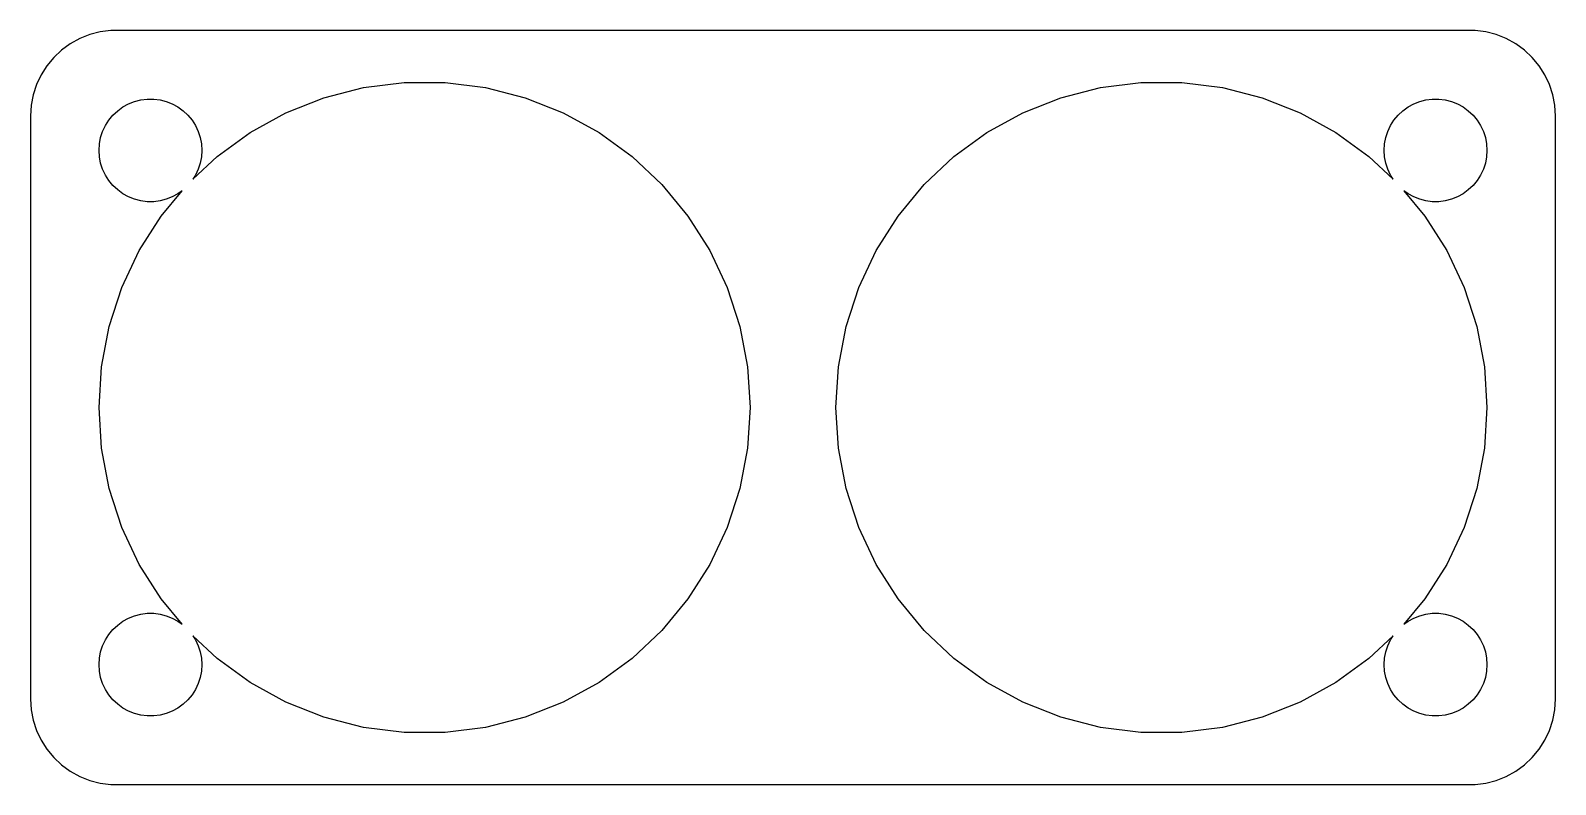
# Model space of a CAD drawing. Header units: metres. Extents: x -44.5 to 44.5, y -22 to 22.
import ezdxf

# ---------------------------------------------------------------- set-up
doc = ezdxf.new("R2010")
doc.units = ezdxf.units.M

msp = doc.modelspace()

# ---------------------------------------------------------------- linework, layer by layer
for p, q in [((-41.6289, 21.5241), (-42.1791, 21.2216)), ((-41.0451, 21.7553), (-41.6289, 21.5241)), ((-40.4369, 21.9114), (-41.0451, 21.7553)), ((-39.8139, 21.9901), (-40.4369, 21.9114)), ((39.8139, 21.9901), (-39.8139, 21.9901)), ((40.4369, 21.9114), (39.8139, 21.9901)), ((41.0451, 21.7553), (40.4369, 21.9114)), ((41.6289, 21.5241), (41.0451, 21.7553)), ((42.1791, 21.2216), (41.6289, 21.5241)), ((-42.6871, 20.8526), (-43.1448, 20.4227)), ((-42.1791, 21.2216), (-42.6871, 20.8526)), ((42.6871, 20.8526), (42.1791, 21.2216)), ((43.1448, 20.4227), (42.6871, 20.8526)), ((-43.5451, 19.9389), (-43.8815, 19.4088)), ((-43.1448, 20.4227), (-43.5451, 19.9389)), ((43.5451, 19.9389), (43.1448, 20.4227)), ((43.8815, 19.4088), (43.5451, 19.9389)), ((-44.1489, 18.8406), (-44.3429, 18.2434)), ((-43.8815, 19.4088), (-44.1489, 18.8406)), ((-25.0602, 18.6635), (-22.693, 18.9625)), ((-22.693, 18.9625), (-20.307, 18.9625)), ((-20.307, 18.9625), (-17.9397, 18.6635)), ((17.9397, 18.6635), (20.307, 18.9625)), ((20.307, 18.9625), (22.693, 18.9625)), ((22.693, 18.9625), (25.0602, 18.6635)), ((44.1489, 18.8406), (43.8815, 19.4088)), ((44.3429, 18.2434), (44.1489, 18.8406)), ((-44.3429, 18.2434), (-44.4606, 17.6267)), ((-38.7773, 17.7145), (-38.427, 17.8532)), ((-38.427, 17.8532), (-38.0621, 17.9469)), ((-38.0621, 17.9469), (-37.6884, 17.9941)), ((-37.6884, 17.9941), (-37.3116, 17.9941)), ((-37.3116, 17.9941), (-36.9379, 17.9469)), ((-36.9379, 17.9469), (-36.5729, 17.8532)), ((-36.5729, 17.8532), (-36.2227, 17.7145)), ((-29.5898, 17.1917), (-27.3713, 18.0701)), ((-27.3713, 18.0701), (-25.0602, 18.6635)), ((-17.9397, 18.6635), (-15.6287, 18.0701)), ((-15.6287, 18.0701), (-13.4102, 17.1917)), ((13.4102, 17.1917), (15.6287, 18.0701)), ((15.6287, 18.0701), (17.9397, 18.6635)), ((25.0602, 18.6635), (27.3713, 18.0701)), ((27.3713, 18.0701), (29.5898, 17.1917)), ((36.2227, 17.7145), (36.5729, 17.8532)), ((36.5729, 17.8532), (36.9379, 17.9469)), ((36.9379, 17.9469), (37.3116, 17.9941)), ((37.3116, 17.9941), (37.6884, 17.9941)), ((37.6884, 17.9941), (38.0621, 17.9469)), ((38.0621, 17.9469), (38.427, 17.8532)), ((38.427, 17.8532), (38.7773, 17.7145)), ((44.4606, 17.6267), (44.3429, 18.2434)), ((-44.4606, 17.6267), (-44.5, 17)), ((-44.5, 17), (-44.5, -17)), ((-39.927, 16.7634), (-39.6869, 17.0536)), ((-39.6869, 17.0536), (-39.4123, 17.3115)), ((-39.4123, 17.3115), (-39.1075, 17.533)), ((-39.1075, 17.533), (-38.7773, 17.7145)), ((-36.2227, 17.7145), (-35.8925, 17.533)), ((-35.8925, 17.533), (-35.5877, 17.3115)), ((-35.5877, 17.3115), (-35.3131, 17.0536)), ((-35.3131, 17.0536), (-35.0729, 16.7634)), ((-31.6807, 16.0422), (-29.5898, 17.1917)), ((-13.4102, 17.1917), (-11.3193, 16.0422)), ((11.3193, 16.0422), (13.4102, 17.1917)), ((29.5898, 17.1917), (31.6807, 16.0422)), ((35.0729, 16.7634), (35.3131, 17.0536)), ((35.3131, 17.0536), (35.5877, 17.3115)), ((35.5877, 17.3115), (35.8925, 17.533)), ((35.8925, 17.533), (36.2227, 17.7145)), ((38.7773, 17.7145), (39.1075, 17.533)), ((39.1075, 17.533), (39.4123, 17.3115)), ((39.4123, 17.3115), (39.6869, 17.0536)), ((39.6869, 17.0536), (39.927, 16.7634)), ((44.5, 17), (44.4606, 17.6267)), ((44.5, -17), (44.5, 17)), ((-40.4057, 15.7461), (-40.2893, 16.1044)), ((-40.2893, 16.1044), (-40.1289, 16.4453)), ((-40.1289, 16.4453), (-39.927, 16.7634)), ((-35.0729, 16.7634), (-34.8711, 16.4453)), ((-34.8711, 16.4453), (-34.7107, 16.1044)), ((-34.7107, 16.1044), (-34.5942, 15.7461)), ((-33.6111, 14.6397), (-31.6807, 16.0422)), ((-11.3193, 16.0422), (-9.38893, 14.6397)), ((9.38893, 14.6397), (11.3193, 16.0422)), ((31.6807, 16.0422), (33.6111, 14.6397)), ((34.5942, 15.7461), (34.7107, 16.1044)), ((34.7107, 16.1044), (34.8711, 16.4453)), ((34.8711, 16.4453), (35.0729, 16.7634)), ((39.927, 16.7634), (40.1289, 16.4453)), ((40.1289, 16.4453), (40.2893, 16.1044)), ((40.2893, 16.1044), (40.4057, 15.7461)), ((-40.5, 15), (-40.4763, 15.376)), ((-40.4763, 15.376), (-40.4057, 15.7461)), ((-34.5942, 15.7461), (-34.5237, 15.376)), ((-34.5237, 15.376), (-34.5, 15)), ((34.5, 15), (34.5237, 15.376)), ((34.5237, 15.376), (34.5942, 15.7461)), ((40.4057, 15.7461), (40.4763, 15.376)), ((40.4763, 15.376), (40.5, 15)), ((-40.4763, 14.624), (-40.5, 15)), ((-40.4057, 14.2539), (-40.4763, 14.624)), ((-40.2893, 13.8956), (-40.4057, 14.2539)), ((-35.0254, 13.3116), (-33.6111, 14.6397)), ((-34.5942, 14.2539), (-34.7107, 13.8956)), ((-34.5237, 14.624), (-34.5942, 14.2539)), ((-34.5, 15), (-34.5237, 14.624)), ((-9.38893, 14.6397), (-7.64958, 13.0064)), ((7.64958, 13.0064), (9.38893, 14.6397)), ((33.6111, 14.6397), (35.0254, 13.3116)), ((34.5237, 14.624), (34.5, 15)), ((34.5942, 14.2539), (34.5237, 14.624)), ((34.7107, 13.8956), (34.5942, 14.2539)), ((40.4057, 14.2539), (40.2893, 13.8956)), ((40.4763, 14.624), (40.4057, 14.2539)), ((40.5, 15), (40.4763, 14.624)), ((-40.1289, 13.5547), (-40.2893, 13.8956)), ((-39.927, 13.2366), (-40.1289, 13.5547)), ((-34.8711, 13.5547), (-35.0254, 13.3116)), ((-34.7107, 13.8956), (-34.8711, 13.5547)), ((34.8711, 13.5547), (34.7107, 13.8956)), ((35.0254, 13.3116), (34.8711, 13.5547)), ((40.1289, 13.5547), (39.927, 13.2366)), ((40.2893, 13.8956), (40.1289, 13.5547)), ((-39.6869, 12.9464), (-39.927, 13.2366)), ((-39.4123, 12.6884), (-39.6869, 12.9464)), ((-39.1075, 12.467), (-39.4123, 12.6884)), ((-38.7773, 12.2855), (-39.1075, 12.467)), ((-36.8713, 11.1679), (-35.6521, 12.6417)), ((-35.8925, 12.467), (-36.2227, 12.2855)), ((-35.6521, 12.6417), (-35.8925, 12.467)), ((-7.64958, 13.0064), (-6.12866, 11.1679)), ((6.12866, 11.1679), (7.64958, 13.0064)), ((35.8925, 12.467), (35.6521, 12.6417)), ((35.6521, 12.6417), (36.8713, 11.1679)), ((36.2227, 12.2855), (35.8925, 12.467)), ((39.1075, 12.467), (38.7773, 12.2855)), ((39.4123, 12.6884), (39.1075, 12.467)), ((39.6869, 12.9464), (39.4123, 12.6884)), ((39.927, 13.2366), (39.6869, 12.9464)), ((-38.427, 12.1468), (-38.7773, 12.2855)), ((-38.0621, 12.0531), (-38.427, 12.1468)), ((-37.6884, 12.0059), (-38.0621, 12.0531)), ((-37.3116, 12.0059), (-37.6884, 12.0059)), ((-36.9379, 12.0531), (-37.3116, 12.0059)), ((-36.5729, 12.1468), (-36.9379, 12.0531)), ((-36.2227, 12.2855), (-36.5729, 12.1468)), ((36.5729, 12.1468), (36.2227, 12.2855)), ((36.9379, 12.0531), (36.5729, 12.1468)), ((37.3116, 12.0059), (36.9379, 12.0531)), ((37.6884, 12.0059), (37.3116, 12.0059)), ((38.0621, 12.0531), (37.6884, 12.0059)), ((38.427, 12.1468), (38.0621, 12.0531)), ((38.7773, 12.2855), (38.427, 12.1468)), ((-38.1498, 9.15331), (-36.8713, 11.1679)), ((-6.12866, 11.1679), (-4.85016, 9.15331)), ((4.85016, 9.15331), (6.12866, 11.1679)), ((36.8713, 11.1679), (38.1498, 9.15331)), ((-39.1657, 6.99435), (-38.1498, 9.15331)), ((-4.85016, 9.15331), (-3.83424, 6.99435)), ((3.83424, 6.99435), (4.85016, 9.15331)), ((38.1498, 9.15331), (39.1657, 6.99435)), ((-39.9031, 4.7251), (-39.1657, 6.99435)), ((-3.83424, 6.99435), (-3.09691, 4.7251)), ((3.09691, 4.7251), (3.83424, 6.99435)), ((39.1657, 6.99435), (39.9031, 4.7251)), ((-40.3502, 2.38132), (-39.9031, 4.7251)), ((-3.09691, 4.7251), (-2.64981, 2.38132)), ((2.64981, 2.38132), (3.09691, 4.7251)), ((39.9031, 4.7251), (40.3502, 2.38132)), ((-40.5, 0), (-40.3502, 2.38132)), ((-2.64981, 2.38132), (-2.5, 0)), ((2.5, 0), (2.64981, 2.38132)), ((40.3502, 2.38132), (40.5, 0)), ((-40.3502, -2.38132), (-40.5, 0)), ((-2.5, 0), (-2.64981, -2.38132)), ((2.64981, -2.38132), (2.5, 0)), ((40.5, 0), (40.3502, -2.38132)), ((-39.9031, -4.7251), (-40.3502, -2.38132)), ((-2.64981, -2.38132), (-3.09691, -4.7251)), ((3.09691, -4.7251), (2.64981, -2.38132)), ((40.3502, -2.38132), (39.9031, -4.7251)), ((-39.1657, -6.99435), (-39.9031, -4.7251)), ((-3.09691, -4.7251), (-3.83424, -6.99435)), ((3.83424, -6.99435), (3.09691, -4.7251)), ((39.9031, -4.7251), (39.1657, -6.99435)), ((-38.1498, -9.15331), (-39.1657, -6.99435)), ((-3.83424, -6.99435), (-4.85016, -9.15331)), ((4.85016, -9.15331), (3.83424, -6.99435)), ((39.1657, -6.99435), (38.1498, -9.15331)), ((-36.8713, -11.1679), (-38.1498, -9.15331)), ((-4.85016, -9.15331), (-6.12866, -11.1679)), ((6.12866, -11.1679), (4.85016, -9.15331)), ((38.1498, -9.15331), (36.8713, -11.1679)), ((-35.6521, -12.6417), (-36.8713, -11.1679)), ((-6.12866, -11.1679), (-7.64958, -13.0064)), ((7.64958, -13.0064), (6.12866, -11.1679)), ((36.8713, -11.1679), (35.6521, -12.6417)), ((-39.1075, -12.467), (-38.7773, -12.2855)), ((-38.7773, -12.2855), (-38.427, -12.1468)), ((-38.427, -12.1468), (-38.0621, -12.0531)), ((-38.0621, -12.0531), (-37.6884, -12.0059)), ((-37.6884, -12.0059), (-37.3116, -12.0059)), ((-37.3116, -12.0059), (-36.9379, -12.0531)), ((-36.9379, -12.0531), (-36.5729, -12.1468)), ((-36.5729, -12.1468), (-36.2227, -12.2855)), ((-36.2227, -12.2855), (-35.8925, -12.467)), ((35.8925, -12.467), (36.2227, -12.2855)), ((36.2227, -12.2855), (36.5729, -12.1468)), ((36.5729, -12.1468), (36.9379, -12.0531)), ((36.9379, -12.0531), (37.3116, -12.0059)), ((37.3116, -12.0059), (37.6884, -12.0059)), ((37.6884, -12.0059), (38.0621, -12.0531)), ((38.0621, -12.0531), (38.427, -12.1468)), ((38.427, -12.1468), (38.7773, -12.2855)), ((38.7773, -12.2855), (39.1075, -12.467)), ((-40.1289, -13.5547), (-39.927, -13.2366)), ((-39.927, -13.2366), (-39.6869, -12.9464)), ((-39.6869, -12.9464), (-39.4123, -12.6884)), ((-39.4123, -12.6884), (-39.1075, -12.467)), ((-35.8925, -12.467), (-35.6521, -12.6417)), ((-33.6111, -14.6397), (-35.0254, -13.3116)), ((-35.0254, -13.3116), (-34.8711, -13.5547)), ((-7.64958, -13.0064), (-9.38893, -14.6397)), ((9.38893, -14.6397), (7.64958, -13.0064)), ((35.0254, -13.3116), (33.6111, -14.6397)), ((34.8711, -13.5547), (35.0254, -13.3116)), ((35.6521, -12.6417), (35.8925, -12.467)), ((39.1075, -12.467), (39.4123, -12.6884)), ((39.4123, -12.6884), (39.6869, -12.9464)), ((39.6869, -12.9464), (39.927, -13.2366)), ((39.927, -13.2366), (40.1289, -13.5547)), ((-40.4057, -14.2539), (-40.2893, -13.8956)), ((-40.2893, -13.8956), (-40.1289, -13.5547)), ((-34.8711, -13.5547), (-34.7107, -13.8956)), ((-34.7107, -13.8956), (-34.5942, -14.2539)), ((34.5942, -14.2539), (34.7107, -13.8956)), ((34.7107, -13.8956), (34.8711, -13.5547)), ((40.1289, -13.5547), (40.2893, -13.8956)), ((40.2893, -13.8956), (40.4057, -14.2539)), ((-40.5, -15), (-40.4763, -14.624)), ((-40.4763, -15.376), (-40.5, -15)), ((-40.4763, -14.624), (-40.4057, -14.2539)), ((-34.5942, -14.2539), (-34.5237, -14.624)), ((-34.5237, -14.624), (-34.5, -15)), ((-34.5, -15), (-34.5237, -15.376)), ((-31.6807, -16.0422), (-33.6111, -14.6397)), ((-9.38893, -14.6397), (-11.3193, -16.0422)), ((11.3193, -16.0422), (9.38893, -14.6397)), ((33.6111, -14.6397), (31.6807, -16.0422)), ((34.5, -15), (34.5237, -14.624)), ((34.5237, -15.376), (34.5, -15)), ((34.5237, -14.624), (34.5942, -14.2539)), ((40.4057, -14.2539), (40.4763, -14.624)), ((40.4763, -14.624), (40.5, -15)), ((40.5, -15), (40.4763, -15.376)), ((-40.4057, -15.7461), (-40.4763, -15.376)), ((-40.2893, -16.1044), (-40.4057, -15.7461)), ((-34.5942, -15.7461), (-34.7107, -16.1044)), ((-34.5237, -15.376), (-34.5942, -15.7461)), ((34.5942, -15.7461), (34.5237, -15.376)), ((34.7107, -16.1044), (34.5942, -15.7461)), ((40.4057, -15.7461), (40.2893, -16.1044)), ((40.4763, -15.376), (40.4057, -15.7461)), ((-40.1289, -16.4453), (-40.2893, -16.1044)), ((-39.927, -16.7634), (-40.1289, -16.4453)), ((-39.6869, -17.0536), (-39.927, -16.7634)), ((-35.0729, -16.7634), (-35.3131, -17.0536)), ((-34.8711, -16.4453), (-35.0729, -16.7634)), ((-34.7107, -16.1044), (-34.8711, -16.4453)), ((-29.5898, -17.1917), (-31.6807, -16.0422)), ((-11.3193, -16.0422), (-13.4102, -17.1917)), ((13.4102, -17.1917), (11.3193, -16.0422)), ((31.6807, -16.0422), (29.5898, -17.1917)), ((34.8711, -16.4453), (34.7107, -16.1044)), ((35.0729, -16.7634), (34.8711, -16.4453)), ((35.3131, -17.0536), (35.0729, -16.7634)), ((39.927, -16.7634), (39.6869, -17.0536)), ((40.1289, -16.4453), (39.927, -16.7634)), ((40.2893, -16.1044), (40.1289, -16.4453)), ((-44.5, -17), (-44.4606, -17.6267)), ((-44.4606, -17.6267), (-44.3429, -18.2434)), ((-39.4123, -17.3115), (-39.6869, -17.0536)), ((-39.1075, -17.533), (-39.4123, -17.3115)), ((-38.7773, -17.7145), (-39.1075, -17.533)), ((-38.427, -17.8532), (-38.7773, -17.7145)), ((-36.2227, -17.7145), (-36.5729, -17.8532)), ((-35.8925, -17.533), (-36.2227, -17.7145)), ((-35.5877, -17.3115), (-35.8925, -17.533)), ((-35.3131, -17.0536), (-35.5877, -17.3115)), ((-27.3713, -18.0701), (-29.5898, -17.1917)), ((-13.4102, -17.1917), (-15.6287, -18.0701)), ((15.6287, -18.0701), (13.4102, -17.1917)), ((29.5898, -17.1917), (27.3713, -18.0701)), ((35.5877, -17.3115), (35.3131, -17.0536)), ((35.8925, -17.533), (35.5877, -17.3115)), ((36.2227, -17.7145), (35.8925, -17.533)), ((36.5729, -17.8532), (36.2227, -17.7145)), ((38.7773, -17.7145), (38.427, -17.8532)), ((39.1075, -17.533), (38.7773, -17.7145)), ((39.4123, -17.3115), (39.1075, -17.533)), ((39.6869, -17.0536), (39.4123, -17.3115)), ((44.3429, -18.2434), (44.4606, -17.6267)), ((44.4606, -17.6267), (44.5, -17)), ((-44.3429, -18.2434), (-44.1489, -18.8406)), ((-38.0621, -17.9469), (-38.427, -17.8532)), ((-37.6884, -17.9941), (-38.0621, -17.9469)), ((-37.3116, -17.9941), (-37.6884, -17.9941)), ((-36.9379, -17.9469), (-37.3116, -17.9941)), ((-36.5729, -17.8532), (-36.9379, -17.9469)), ((-25.0602, -18.6635), (-27.3713, -18.0701)), ((-22.693, -18.9625), (-25.0602, -18.6635)), ((-17.9397, -18.6635), (-20.307, -18.9625)), ((-15.6287, -18.0701), (-17.9397, -18.6635)), ((17.9397, -18.6635), (15.6287, -18.0701)), ((20.307, -18.9625), (17.9397, -18.6635)), ((25.0602, -18.6635), (22.693, -18.9625)), ((27.3713, -18.0701), (25.0602, -18.6635)), ((36.9379, -17.9469), (36.5729, -17.8532)), ((37.3116, -17.9941), (36.9379, -17.9469)), ((37.6884, -17.9941), (37.3116, -17.9941)), ((38.0621, -17.9469), (37.6884, -17.9941)), ((38.427, -17.8532), (38.0621, -17.9469)), ((44.1489, -18.8406), (44.3429, -18.2434)), ((-44.1489, -18.8406), (-43.8815, -19.4088)), ((-43.8815, -19.4088), (-43.5451, -19.9389)), ((-20.307, -18.9625), (-22.693, -18.9625)), ((22.693, -18.9625), (20.307, -18.9625)), ((43.5451, -19.9389), (43.8815, -19.4088)), ((43.8815, -19.4088), (44.1489, -18.8406)), ((-43.5451, -19.9389), (-43.1448, -20.4227)), ((-43.1448, -20.4227), (-42.6871, -20.8526)), ((42.6871, -20.8526), (43.1448, -20.4227)), ((43.1448, -20.4227), (43.5451, -19.9389)), ((-42.6871, -20.8526), (-42.1791, -21.2216)), ((-42.1791, -21.2216), (-41.6289, -21.5241)), ((41.6289, -21.5241), (42.1791, -21.2216)), ((42.1791, -21.2216), (42.6871, -20.8526)), ((-41.6289, -21.5241), (-41.0451, -21.7553)), ((-41.0451, -21.7553), (-40.4369, -21.9114)), ((-40.4369, -21.9114), (-39.8139, -21.9901)), ((-39.8139, -21.9901), (39.8139, -21.9901)), ((39.8139, -21.9901), (40.4369, -21.9114)), ((40.4369, -21.9114), (41.0451, -21.7553)), ((41.0451, -21.7553), (41.6289, -21.5241))]:
    msp.add_line(p, q)

doc.saveas('drawing.dxf')
